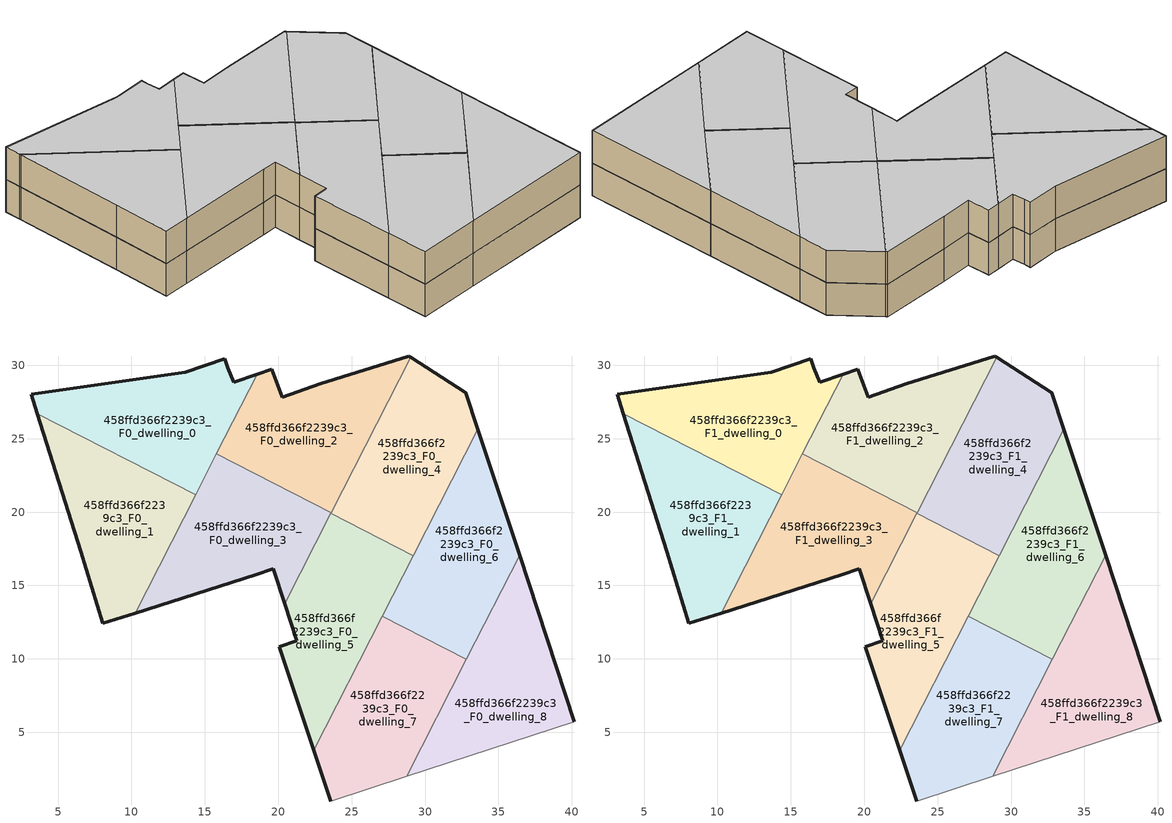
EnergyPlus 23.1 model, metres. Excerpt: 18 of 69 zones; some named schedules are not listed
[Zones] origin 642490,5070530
458ffd366f2239c3_F0_dwelling_0
 floor ground (EU_floor_Construction): 14.37,21.19 18.57,29.39 16.97,28.84 16.57,29.84 16.37,30.44 13.67,29.54 3.16,28.04 3.58,26.71 z0
 wall outside (EU_wall_Construction): 3.58,26.71 3.16,28.04 13.67,29.54 16.37,30.44 16.57,29.84 16.97,28.84 18.57,29.39 z0:3
 wall to 458ffd366f2239c3_F0_dwelling_1 (EU_wall_Construction): 14.37,21.19 3.58,26.71 z0:3
 wall to 458ffd366f2239c3_F0_dwelling_2 (EU_wall_Construction): 18.57,29.39 15.79,23.96 z0:3
 wall to 458ffd366f2239c3_F0_dwelling_3 (EU_wall_Construction): 15.79,23.96 14.37,21.19 z0:3
458ffd366f2239c3_F0_dwelling_1
 floor ground (EU_floor_Construction): 10.24,13.12 14.37,21.19 3.58,26.71 6.56,17.33 8.06,12.43 z0
 wall outside (EU_wall_Construction): 10.24,13.12 8.06,12.43 6.56,17.33 3.58,26.71 z0:3
 wall to 458ffd366f2239c3_F0_dwelling_3 (EU_wall_Construction): 14.37,21.19 10.24,13.12 z0:3
458ffd366f2239c3_F0_dwelling_2
 floor ground (EU_floor_Construction): 23.61,19.96 29.02,30.54 28.88,30.64 22.87,28.74 20.27,27.84 19.57,29.74 18.57,29.39 15.79,23.96 z0
 wall outside (EU_wall_Construction): 18.57,29.39 19.57,29.74 20.27,27.84 22.87,28.74 28.88,30.64 29.02,30.54 z0:3
 wall to 458ffd366f2239c3_F0_dwelling_3 (EU_wall_Construction): 23.61,19.96 15.79,23.96 z0:3
 wall to 458ffd366f2239c3_F0_dwelling_4 (EU_wall_Construction): 29.02,30.54 23.61,19.96 z0:3
458ffd366f2239c3_F0_dwelling_3
 floor ground (EU_floor_Construction): 20.44,13.76 23.61,19.96 15.79,23.96 10.24,13.12 18.47,15.73 19.67,16.13 z0
 wall outside (EU_wall_Construction): 20.44,13.76 19.67,16.13 18.47,15.73 10.24,13.12 z0:3
 wall to 458ffd366f2239c3_F0_dwelling_5 (EU_wall_Construction): 23.58,19.91 20.44,13.76 z0:3
 wall to 458ffd366f2239c3_F0_dwelling_4 (EU_wall_Construction): 23.61,19.96 23.58,19.91 z0:3
458ffd366f2239c3_F0_dwelling_4
 floor ground (EU_floor_Construction): 29.2,17.04 33.6,25.65 32.78,28.13 29.02,30.54 23.58,19.91 z0
 wall outside (EU_wall_Construction): 29.02,30.54 32.78,28.13 33.6,25.65 z0:3
 wall to 458ffd366f2239c3_F0_dwelling_5 (EU_wall_Construction): 29.2,17.04 23.58,19.91 z0:3
 wall to 458ffd366f2239c3_F0_dwelling_6 (EU_wall_Construction): 33.6,25.65 29.2,17.04 z0:3
458ffd366f2239c3_F0_dwelling_5
 floor ground (EU_floor_Construction): 22.41,3.78 29.2,17.04 23.58,19.91 20.44,13.76 21.27,11.22 20.07,10.83 z0
 wall outside (EU_wall_Construction): 22.41,3.78 20.07,10.83 21.27,11.22 20.44,13.76 z0:3
 wall to 458ffd366f2239c3_F0_dwelling_7 (EU_wall_Construction): 27.08,12.9 22.41,3.78 z0:3
 wall to 458ffd366f2239c3_F0_dwelling_6 (EU_wall_Construction): 29.2,17.04 27.08,12.9 z0:3
458ffd366f2239c3_F0_dwelling_6
 floor ground (EU_floor_Construction): 32.81,9.97 36.44,17.05 33.6,25.65 27.08,12.9 z0
 wall outside (EU_wall_Construction): 33.6,25.65 36.44,17.05 z0:3
 wall to 458ffd366f2239c3_F0_dwelling_7 (EU_wall_Construction): 32.81,9.97 27.08,12.9 z0:3
 wall to 458ffd366f2239c3_F0_dwelling_8 (EU_wall_Construction): 36.44,17.05 32.81,9.97 z0:3
458ffd366f2239c3_F0_dwelling_7
 floor ground (EU_floor_Construction): 28.74,2 32.81,9.97 27.08,12.9 22.41,3.78 23.56,0.32 z0
 wall outside (EU_wall_Construction): 23.56,0.32 22.41,3.78 z0:3
 wall adiabatic (EU_wall_Construction): 28.74,2 23.56,0.32 z0:3
 wall to 458ffd366f2239c3_F0_dwelling_8 (EU_wall_Construction): 32.81,9.97 28.74,2 z0:3
458ffd366f2239c3_F0_dwelling_8
 floor ground (EU_floor_Construction): 40.18,5.72 36.44,17.05 28.74,2 z0
 wall outside (EU_wall_Construction): 36.44,17.05 40.18,5.72 z0:3
 wall adiabatic (EU_wall_Construction): 40.18,5.72 28.74,2 z0:3
458ffd366f2239c3_F1_dwelling_0
 floor to 458ffd366f2239c3_F0_dwelling_0 (EU_floor_Construction): 14.37,21.19 18.57,29.39 16.97,28.84 16.57,29.84 16.37,30.44 13.67,29.54 3.16,28.04 3.58,26.71 z3
 wall outside (EU_wall_Construction): 3.58,26.71 3.16,28.04 13.67,29.54 16.37,30.44 16.57,29.84 16.97,28.84 18.57,29.39 z3:6
 wall to 458ffd366f2239c3_F1_dwelling_1 (EU_wall_Construction): 14.37,21.19 3.58,26.71 z3:6
 wall to 458ffd366f2239c3_F1_dwelling_2 (EU_wall_Construction): 18.57,29.39 15.79,23.96 z3:6
 wall to 458ffd366f2239c3_F1_dwelling_3 (EU_wall_Construction): 15.79,23.96 14.37,21.19 z3:6
 ceiling to 458ffd366f2239c3_F2_dwelling_0 (EU_floor_Construction): 18.57,29.39 14.37,21.19 3.58,26.71 3.16,28.04 13.67,29.54 16.37,30.44 16.57,29.84 16.97,28.84 z6
458ffd366f2239c3_F1_dwelling_1
 floor to 458ffd366f2239c3_F0_dwelling_1 (EU_floor_Construction): 10.24,13.12 14.37,21.19 3.58,26.71 6.56,17.33 8.06,12.43 z3
 wall outside (EU_wall_Construction): 10.24,13.12 8.06,12.43 6.56,17.33 3.58,26.71 z3:6
 wall to 458ffd366f2239c3_F1_dwelling_3 (EU_wall_Construction): 14.37,21.19 10.24,13.12 z3:6
 ceiling to 458ffd366f2239c3_F2_dwelling_1 (EU_floor_Construction): 14.37,21.19 10.24,13.12 8.06,12.43 6.56,17.33 3.58,26.71 z6
458ffd366f2239c3_F1_dwelling_2
 floor to 458ffd366f2239c3_F0_dwelling_2 (EU_floor_Construction): 23.61,19.96 29.02,30.54 28.88,30.64 22.87,28.74 20.27,27.84 19.57,29.74 18.57,29.39 15.79,23.96 z3
 wall outside (EU_wall_Construction): 18.57,29.39 19.57,29.74 20.27,27.84 22.87,28.74 28.88,30.64 29.02,30.54 z3:6
 wall to 458ffd366f2239c3_F1_dwelling_3 (EU_wall_Construction): 23.61,19.96 15.79,23.96 z3:6
 wall to 458ffd366f2239c3_F1_dwelling_4 (EU_wall_Construction): 29.02,30.54 23.61,19.96 z3:6
 ceiling to 458ffd366f2239c3_F2_dwelling_2 (EU_floor_Construction): 29.02,30.54 23.61,19.96 15.79,23.96 18.57,29.39 19.57,29.74 20.27,27.84 22.87,28.74 28.88,30.64 z6
458ffd366f2239c3_F1_dwelling_3
 floor to 458ffd366f2239c3_F0_dwelling_3 (EU_floor_Construction): 20.44,13.76 23.61,19.96 15.79,23.96 10.24,13.12 18.47,15.73 19.67,16.13 z3
 wall outside (EU_wall_Construction): 20.44,13.76 19.67,16.13 18.47,15.73 10.24,13.12 z3:6
 wall to 458ffd366f2239c3_F1_dwelling_5 (EU_wall_Construction): 23.58,19.91 20.44,13.76 z3:6
 wall to 458ffd366f2239c3_F1_dwelling_4 (EU_wall_Construction): 23.61,19.96 23.58,19.91 z3:6
 ceiling to 458ffd366f2239c3_F2_dwelling_3 (EU_floor_Construction): 23.61,19.96 20.44,13.76 19.67,16.13 18.47,15.73 10.24,13.12 15.79,23.96 z6
458ffd366f2239c3_F1_dwelling_4
 floor to 458ffd366f2239c3_F0_dwelling_4 (EU_floor_Construction): 29.2,17.04 33.6,25.65 32.78,28.13 29.02,30.54 23.58,19.91 z3
 wall outside (EU_wall_Construction): 29.02,30.54 32.78,28.13 33.6,25.65 z3:6
 wall to 458ffd366f2239c3_F1_dwelling_5 (EU_wall_Construction): 29.2,17.04 23.58,19.91 z3:6
 wall to 458ffd366f2239c3_F1_dwelling_6 (EU_wall_Construction): 33.6,25.65 29.2,17.04 z3:6
 ceiling to 458ffd366f2239c3_F2_dwelling_4 (EU_floor_Construction): 32.78,28.13 33.6,25.65 29.2,17.04 23.58,19.91 29.02,30.54 z6
458ffd366f2239c3_F1_dwelling_5
 floor to 458ffd366f2239c3_F0_dwelling_5 (EU_floor_Construction): 22.41,3.78 29.2,17.04 23.58,19.91 20.44,13.76 21.27,11.22 20.07,10.83 z3
 wall outside (EU_wall_Construction): 22.41,3.78 20.07,10.83 21.27,11.22 20.44,13.76 z3:6
 wall to 458ffd366f2239c3_F1_dwelling_7 (EU_wall_Construction): 27.08,12.9 22.41,3.78 z3:6
 wall to 458ffd366f2239c3_F1_dwelling_6 (EU_wall_Construction): 29.2,17.04 27.08,12.9 z3:6
 ceiling to 458ffd366f2239c3_F2_dwelling_5 (EU_floor_Construction): 29.2,17.04 22.41,3.78 20.07,10.83 21.27,11.22 20.44,13.76 23.58,19.91 z6
458ffd366f2239c3_F1_dwelling_6
 floor to 458ffd366f2239c3_F0_dwelling_6 (EU_floor_Construction): 32.81,9.97 36.44,17.05 33.6,25.65 27.08,12.9 z3
 wall outside (EU_wall_Construction): 33.6,25.65 36.44,17.05 z3:6
 wall to 458ffd366f2239c3_F1_dwelling_7 (EU_wall_Construction): 32.81,9.97 27.08,12.9 z3:6
 wall to 458ffd366f2239c3_F1_dwelling_8 (EU_wall_Construction): 36.44,17.05 32.81,9.97 z3:6
 ceiling to 458ffd366f2239c3_F2_dwelling_6 (EU_floor_Construction): 33.6,25.65 36.44,17.05 32.81,9.97 27.08,12.9 z6
458ffd366f2239c3_F1_dwelling_7
 floor to 458ffd366f2239c3_F0_dwelling_7 (EU_floor_Construction): 28.74,2 32.81,9.97 27.08,12.9 22.41,3.78 23.56,0.32 z3
 wall outside (EU_wall_Construction): 23.56,0.32 22.41,3.78 z3:6
 wall adiabatic (EU_wall_Construction): 28.74,2 23.56,0.32 z3:6
 wall to 458ffd366f2239c3_F1_dwelling_8 (EU_wall_Construction): 32.81,9.97 28.74,2 z3:6
 ceiling to 458ffd366f2239c3_F2_dwelling_7 (EU_floor_Construction): 32.81,9.97 28.74,2 23.56,0.32 22.41,3.78 27.08,12.9 z6
458ffd366f2239c3_F1_dwelling_8
 floor to 458ffd366f2239c3_F0_dwelling_8 (EU_floor_Construction): 40.18,5.72 36.44,17.05 28.74,2 z3
 wall outside (EU_wall_Construction): 36.44,17.05 40.18,5.72 z3:6
 wall adiabatic (EU_wall_Construction): 40.18,5.72 28.74,2 z3:6
 ceiling to 458ffd366f2239c3_F2_dwelling_8 (EU_floor_Construction): 36.44,17.05 40.18,5.72 28.74,2 z6
[Building]
EU S2 Campaign: North Axis=0; Terrain=City; Solar Distribution=FullExterior
[Site:Location]
Lyon-Bron: Latitude=45.75; Longitude=5; Time Zone=1; Elevation=198
[SizingPeriod:WeatherFileDays]
AnnualSizingPeriod: Begin Month=1; Begin Day of Month=1; End Month=12; End Day of Month=31; Day of Week for Start Day=Monday; Use Weather File Daylight Saving Period=No; Use Weather File Rain and Snow Indicators=No
[MATERIAL]
EU_InternalMass_Material: Roughness=MediumRough; Thickness=0.1; Conductivity=1; Density=1800; Specific Heat=900; Thermal Absorptance=0.9; Solar Absorptance=0.7; Visible Absorptance=0.7
[MATERIAL:NOMASS] Roughness=MediumRough; Thermal Absorptance=0.9; Solar Absorptance=0.7; Visible Absorptance=0.7
Name | Thermal Resistance
EU_wall_NoMass | 1.97775
EU_floor_NoMass | 1.84812
[CONSTRUCTION]
EU_wall_Construction: EU_wall_NoMass
EU_floor_Construction: EU_floor_NoMass
EU_InternalMass_Construction: EU_InternalMass_Material
[ZONE] Type=1; Multiplier=1; Ceiling Height=autocalculate; Floor Area=autocalculate; Part of Total Floor Area=Yes
Name | Volume
458ffd366f2239c3_F0_dwelling_0; 458ffd366f2239c3_F1_dwelling_0; 458ffd366f2239c3_F0_dwelling_1; 458ffd366f2239c3_F1_dwelling_1 | 215.369
458ffd366f2239c3_F0_dwelling_2; 458ffd366f2239c3_F1_dwelling_2 | 215.364
458ffd366f2239c3_F0_dwelling_3; 458ffd366f2239c3_F1_dwelling_3 | 215.371
458ffd366f2239c3_F0_dwelling_4; 458ffd366f2239c3_F1_dwelling_4 | 215.389
458ffd366f2239c3_F0_dwelling_5; 458ffd366f2239c3_F1_dwelling_5 | 215.372
458ffd366f2239c3_F0_dwelling_6; 458ffd366f2239c3_F1_dwelling_6 | 215.366
458ffd366f2239c3_F0_dwelling_7; 458ffd366f2239c3_F1_dwelling_7 | 215.373
458ffd366f2239c3_F0_dwelling_8; 458ffd366f2239c3_F1_dwelling_8 | 215.355
[INTERNALMASS] Construction=EU_InternalMass_Construction
Name | Zone or ZoneList | Surface Area
458ffd366f2239c3_F0_dwelling_0_EU_InternalMass | 458ffd366f2239c3_F0_dwelling_0 | 71.7899
458ffd366f2239c3_F0_dwelling_1_EU_InternalMass | 458ffd366f2239c3_F0_dwelling_1 | 71.791
458ffd366f2239c3_F0_dwelling_2_EU_InternalMass | 458ffd366f2239c3_F0_dwelling_2 | 71.7869
458ffd366f2239c3_F0_dwelling_3_EU_InternalMass | 458ffd366f2239c3_F0_dwelling_3 | 71.7896
458ffd366f2239c3_F0_dwelling_4_EU_InternalMass | 458ffd366f2239c3_F0_dwelling_4 | 71.7968
458ffd366f2239c3_F0_dwelling_5_EU_InternalMass | 458ffd366f2239c3_F0_dwelling_5 | 71.7907
458ffd366f2239c3_F0_dwelling_6_EU_InternalMass | 458ffd366f2239c3_F0_dwelling_6 | 71.7875
458ffd366f2239c3_F0_dwelling_7_EU_InternalMass | 458ffd366f2239c3_F0_dwelling_7 | 71.7907
458ffd366f2239c3_F0_dwelling_8_EU_InternalMass | 458ffd366f2239c3_F0_dwelling_8 | 71.785
458ffd366f2239c3_F1_dwelling_0_EU_InternalMass | 458ffd366f2239c3_F1_dwelling_0 | 71.7899
458ffd366f2239c3_F1_dwelling_1_EU_InternalMass | 458ffd366f2239c3_F1_dwelling_1 | 71.791
458ffd366f2239c3_F1_dwelling_2_EU_InternalMass | 458ffd366f2239c3_F1_dwelling_2 | 71.7869
458ffd366f2239c3_F1_dwelling_3_EU_InternalMass | 458ffd366f2239c3_F1_dwelling_3 | 71.7896
458ffd366f2239c3_F1_dwelling_4_EU_InternalMass | 458ffd366f2239c3_F1_dwelling_4 | 71.7968
458ffd366f2239c3_F1_dwelling_5_EU_InternalMass | 458ffd366f2239c3_F1_dwelling_5 | 71.7907
458ffd366f2239c3_F1_dwelling_6_EU_InternalMass | 458ffd366f2239c3_F1_dwelling_6 | 71.7875
458ffd366f2239c3_F1_dwelling_7_EU_InternalMass | 458ffd366f2239c3_F1_dwelling_7 | 71.7907
458ffd366f2239c3_F1_dwelling_8_EU_InternalMass | 458ffd366f2239c3_F1_dwelling_8 | 71.785
[OTHEREQUIPMENT] Fuel Type=Electricity; Design Level Calculation Method=Watts/Area; Power per Zone Floor Area=1; Fraction Latent=0; Fraction Radiant=0; Fraction Lost=0; Carbon Dioxide Generation Rate=0; EndUse Subcategory=EU_Step8_InternalGains
Name | Zone or ZoneList or Space or SpaceList | Schedule
EU_Step8_InternalGain_458ffd366f2239c3_F0_dwelling_0_f000 | 458ffd366f2239c3_F0_dwelling_0 | EU_Step8_GainSchedule_458ffd366f2239c3_F0_dwelling_0_f000
EU_Step8_InternalGain_458ffd366f2239c3_F0_dwelling_1_f000 | 458ffd366f2239c3_F0_dwelling_1 | EU_Step8_GainSchedule_458ffd366f2239c3_F0_dwelling_1_f000
EU_Step8_InternalGain_458ffd366f2239c3_F0_dwelling_2_f000 | 458ffd366f2239c3_F0_dwelling_2 | EU_Step8_GainSchedule_458ffd366f2239c3_F0_dwelling_2_f000
EU_Step8_InternalGain_458ffd366f2239c3_F0_dwelling_3_f000 | 458ffd366f2239c3_F0_dwelling_3 | EU_Step8_GainSchedule_458ffd366f2239c3_F0_dwelling_3_f000
EU_Step8_InternalGain_458ffd366f2239c3_F0_dwelling_4_f000 | 458ffd366f2239c3_F0_dwelling_4 | EU_Step8_GainSchedule_458ffd366f2239c3_F0_dwelling_4_f000
EU_Step8_InternalGain_458ffd366f2239c3_F0_dwelling_5_f000 | 458ffd366f2239c3_F0_dwelling_5 | EU_Step8_GainSchedule_458ffd366f2239c3_F0_dwelling_5_f000
EU_Step8_InternalGain_458ffd366f2239c3_F0_dwelling_6_f000 | 458ffd366f2239c3_F0_dwelling_6 | EU_Step8_GainSchedule_458ffd366f2239c3_F0_dwelling_6_f000
EU_Step8_InternalGain_458ffd366f2239c3_F0_dwelling_7_f000 | 458ffd366f2239c3_F0_dwelling_7 | EU_Step8_GainSchedule_458ffd366f2239c3_F0_dwelling_7_f000
EU_Step8_InternalGain_458ffd366f2239c3_F0_dwelling_8_f000 | 458ffd366f2239c3_F0_dwelling_8 | EU_Step8_GainSchedule_458ffd366f2239c3_F0_dwelling_8_f000
EU_Step8_InternalGain_458ffd366f2239c3_F1_dwelling_0_f000 | 458ffd366f2239c3_F1_dwelling_0 | EU_Step8_GainSchedule_458ffd366f2239c3_F1_dwelling_0_f000
EU_Step8_InternalGain_458ffd366f2239c3_F1_dwelling_1_f000 | 458ffd366f2239c3_F1_dwelling_1 | EU_Step8_GainSchedule_458ffd366f2239c3_F1_dwelling_1_f000
EU_Step8_InternalGain_458ffd366f2239c3_F1_dwelling_2_f000 | 458ffd366f2239c3_F1_dwelling_2 | EU_Step8_GainSchedule_458ffd366f2239c3_F1_dwelling_2_f000
EU_Step8_InternalGain_458ffd366f2239c3_F1_dwelling_3_f000 | 458ffd366f2239c3_F1_dwelling_3 | EU_Step8_GainSchedule_458ffd366f2239c3_F1_dwelling_3_f000
EU_Step8_InternalGain_458ffd366f2239c3_F1_dwelling_4_f000 | 458ffd366f2239c3_F1_dwelling_4 | EU_Step8_GainSchedule_458ffd366f2239c3_F1_dwelling_4_f000
EU_Step8_InternalGain_458ffd366f2239c3_F1_dwelling_5_f000 | 458ffd366f2239c3_F1_dwelling_5 | EU_Step8_GainSchedule_458ffd366f2239c3_F1_dwelling_5_f000
EU_Step8_InternalGain_458ffd366f2239c3_F1_dwelling_6_f000 | 458ffd366f2239c3_F1_dwelling_6 | EU_Step8_GainSchedule_458ffd366f2239c3_F1_dwelling_6_f000
EU_Step8_InternalGain_458ffd366f2239c3_F1_dwelling_7_f000 | 458ffd366f2239c3_F1_dwelling_7 | EU_Step8_GainSchedule_458ffd366f2239c3_F1_dwelling_7_f000
EU_Step8_InternalGain_458ffd366f2239c3_F1_dwelling_8_f000 | 458ffd366f2239c3_F1_dwelling_8 | EU_Step8_GainSchedule_458ffd366f2239c3_F1_dwelling_8_f000
[ZONEVENTILATION:DESIGNFLOWRATE] Schedule=EU_AlwaysOn; Design Flow Rate Calculation Method=AirChanges/Hour; Air Changes per Hour=0.759424; Ventilation Type=Natural; Fan Pressure Rise=0; Fan Total Efficiency=1; Constant Term Coefficient=1; Temperature Term Coefficient=0; Velocity Term Coefficient=0; Velocity Squared Term Coefficient=0; Minimum Indoor Temperature=-100; Maximum Indoor Temperature=100; Delta Temperature=-100; Minimum Outdoor Temperature=-100; Maximum Outdoor Temperature=100; Maximum Wind Speed=40
Name | Zone or ZoneList or Space or SpaceList
EU_ConstantAir_458ffd366f2239c3_F0_dwelling_0 | 458ffd366f2239c3_F0_dwelling_0
EU_ConstantAir_458ffd366f2239c3_F0_dwelling_1 | 458ffd366f2239c3_F0_dwelling_1
EU_ConstantAir_458ffd366f2239c3_F0_dwelling_2 | 458ffd366f2239c3_F0_dwelling_2
EU_ConstantAir_458ffd366f2239c3_F0_dwelling_3 | 458ffd366f2239c3_F0_dwelling_3
EU_ConstantAir_458ffd366f2239c3_F0_dwelling_4 | 458ffd366f2239c3_F0_dwelling_4
EU_ConstantAir_458ffd366f2239c3_F0_dwelling_5 | 458ffd366f2239c3_F0_dwelling_5
EU_ConstantAir_458ffd366f2239c3_F0_dwelling_6 | 458ffd366f2239c3_F0_dwelling_6
EU_ConstantAir_458ffd366f2239c3_F0_dwelling_7 | 458ffd366f2239c3_F0_dwelling_7
EU_ConstantAir_458ffd366f2239c3_F0_dwelling_8 | 458ffd366f2239c3_F0_dwelling_8
EU_ConstantAir_458ffd366f2239c3_F1_dwelling_0 | 458ffd366f2239c3_F1_dwelling_0
EU_ConstantAir_458ffd366f2239c3_F1_dwelling_1 | 458ffd366f2239c3_F1_dwelling_1
EU_ConstantAir_458ffd366f2239c3_F1_dwelling_2 | 458ffd366f2239c3_F1_dwelling_2
EU_ConstantAir_458ffd366f2239c3_F1_dwelling_3 | 458ffd366f2239c3_F1_dwelling_3
EU_ConstantAir_458ffd366f2239c3_F1_dwelling_4 | 458ffd366f2239c3_F1_dwelling_4
EU_ConstantAir_458ffd366f2239c3_F1_dwelling_5 | 458ffd366f2239c3_F1_dwelling_5
EU_ConstantAir_458ffd366f2239c3_F1_dwelling_6 | 458ffd366f2239c3_F1_dwelling_6
EU_ConstantAir_458ffd366f2239c3_F1_dwelling_7 | 458ffd366f2239c3_F1_dwelling_7
EU_ConstantAir_458ffd366f2239c3_F1_dwelling_8 | 458ffd366f2239c3_F1_dwelling_8
[HVACTEMPLATE:THERMOSTAT] Constant Heating Setpoint=20; Constant Cooling Setpoint=50
EU_HeatOnly_458ffd366f2239c3_F0_dwelling_0; EU_HeatOnly_458ffd366f2239c3_F0_dwelling_1; EU_HeatOnly_458ffd366f2239c3_F0_dwelling_2; EU_HeatOnly_458ffd366f2239c3_F0_dwelling_3; EU_HeatOnly_458ffd366f2239c3_F0_dwelling_4; EU_HeatOnly_458ffd366f2239c3_F0_dwelling_5; EU_HeatOnly_458ffd366f2239c3_F0_dwelling_6; EU_HeatOnly_458ffd366f2239c3_F0_dwelling_7; EU_HeatOnly_458ffd366f2239c3_F0_dwelling_8; EU_HeatOnly_458ffd366f2239c3_F1_dwelling_0; EU_HeatOnly_458ffd366f2239c3_F1_dwelling_1; EU_HeatOnly_458ffd366f2239c3_F1_dwelling_2; EU_HeatOnly_458ffd366f2239c3_F1_dwelling_3; EU_HeatOnly_458ffd366f2239c3_F1_dwelling_4; EU_HeatOnly_458ffd366f2239c3_F1_dwelling_5; EU_HeatOnly_458ffd366f2239c3_F1_dwelling_6; EU_HeatOnly_458ffd366f2239c3_F1_dwelling_7; EU_HeatOnly_458ffd366f2239c3_F1_dwelling_8; EU_HeatOnly_458ffd366f2239c3_F2_dwelling_0; EU_HeatOnly_458ffd366f2239c3_F2_dwelling_1; EU_HeatOnly_458ffd366f2239c3_F2_dwelling_2; EU_HeatOnly_458ffd366f2239c3_F2_dwelling_3; EU_HeatOnly_458ffd366f2239c3_F2_dwelling_4; EU_HeatOnly_458ffd366f2239c3_F2_dwelling_5; EU_HeatOnly_458ffd366f2239c3_F2_dwelling_6; EU_HeatOnly_458ffd366f2239c3_F2_dwelling_7; EU_HeatOnly_458ffd366f2239c3_F2_dwelling_8; EU_HeatOnly_458ffd366f2239c3_F3_dwelling_0; EU_HeatOnly_458ffd366f2239c3_F3_dwelling_1; EU_HeatOnly_458ffd366f2239c3_F3_dwelling_2; EU_HeatOnly_458ffd366f2239c3_F3_dwelling_3; EU_HeatOnly_458ffd366f2239c3_F3_dwelling_4; EU_HeatOnly_458ffd366f2239c3_F3_dwelling_5; EU_HeatOnly_458ffd366f2239c3_F3_dwelling_6; EU_HeatOnly_458ffd366f2239c3_F3_dwelling_7
